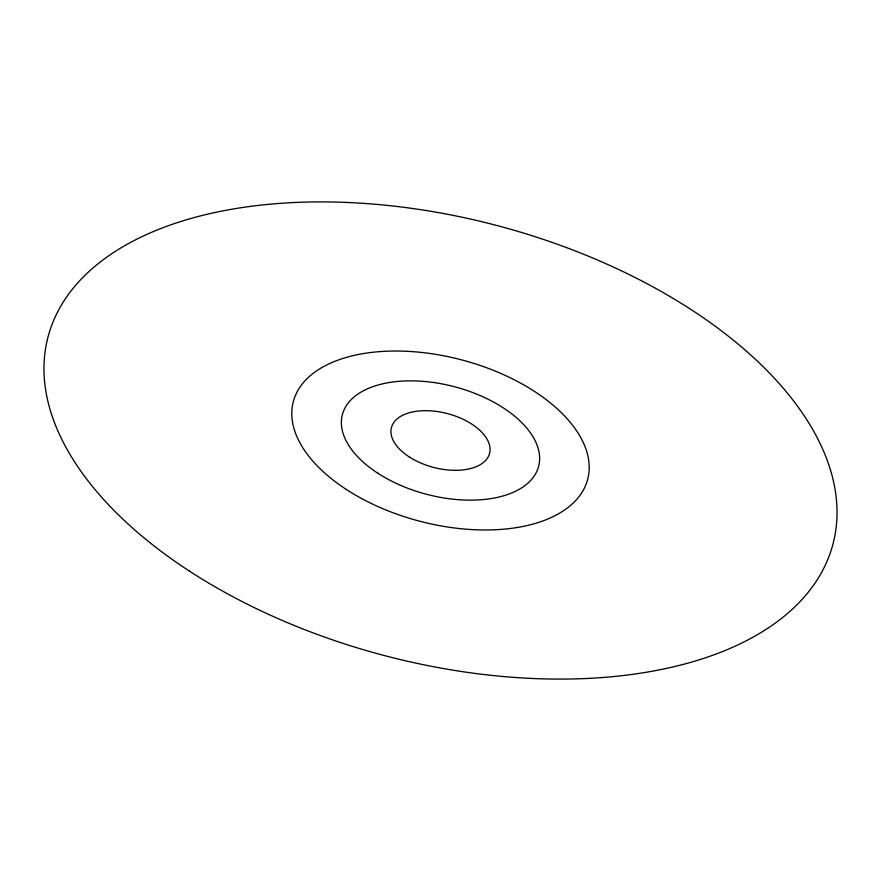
<?xml version="1.0" encoding="UTF-8"?>
<svg xmlns="http://www.w3.org/2000/svg" width="881" height="881" viewBox="0 0 881 881"><rect width="100%" height="100%" fill="white"/><g stroke="black" fill="none" stroke-linecap="round" stroke-linejoin="round"><path stroke-width="1.32" d="M346.365 489.484A152.215 83.343 14.8 0 0 587.253 480.85A152.215 83.343 14.8 0 0 387.882 351.167A152.215 83.343 14.8 0 0 346.365 489.484M409.125 456.832A50.735 27.785 14.8 0 0 489.418 453.946A50.735 27.785 14.8 0 0 422.957 410.722A50.735 27.785 14.8 0 0 409.125 456.832M377.74 473.163A101.48 55.569 14.8 0 0 538.335 467.393A101.48 55.569 14.8 0 0 405.425 380.944A101.48 55.569 14.8 0 0 377.74 473.163M189.47 571.13A405.899 222.254 14.8 0 0 831.84 548.092A405.899 222.254 14.8 0 0 300.19 202.278A405.899 222.254 14.8 0 0 189.47 571.13"/></g></svg>
